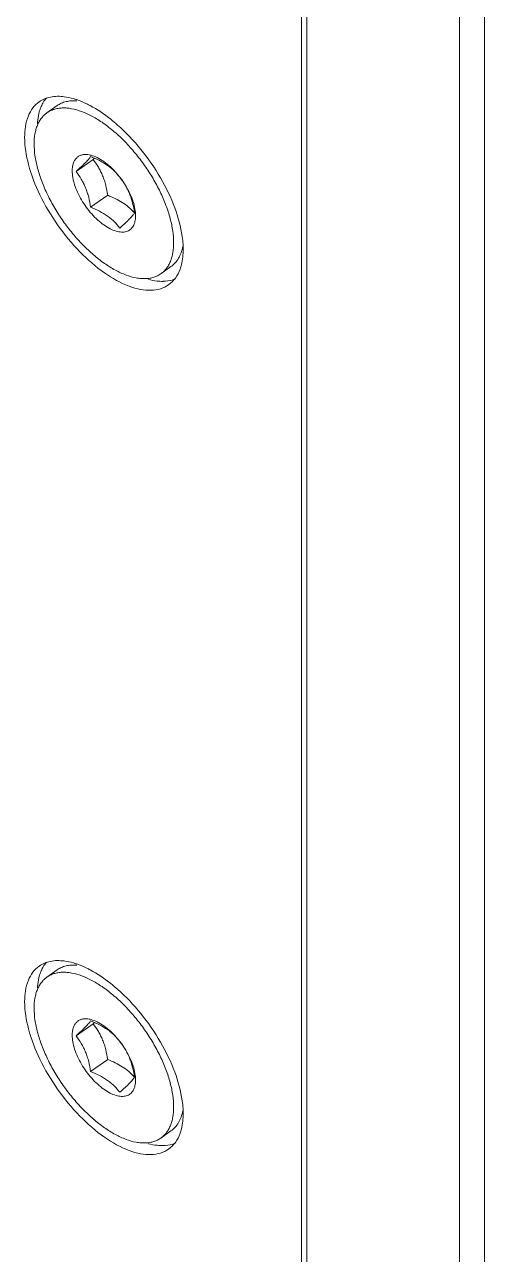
# Model space of a CAD drawing. Header units: millimetres. Extents: x 1177 to 2514, y 93 to 1038.
# Drawn here: x 2229.8 to 2258, y 492.7 to 568.2 of the extents above; entities that cross this region are included whole.
import ezdxf

# ---------------------------------------------------------------- set-up
doc = ezdxf.new("R2010")
doc.units = ezdxf.units.MM
doc.header["$LTSCALE"] = 0.1
doc.layers.get('0').update_dxf_attribs({"lineweight": 13})

msp = doc.modelspace()

# ---------------------------------------------------------------- linework, layer by layer
for p, q in [((2246.742, 838.413), (2246.742, 383.302)), ((2247.064, 837.863), (2247.064, 382.752)), ((2256.426, 373.022), (2256.425, 828.133)), ((2257.952, 376.113), (2257.952, 828.113)), ((2231.126, 562.747), (2231.749, 563.187)), ((2231.126, 562.747), (2231.749, 563.187)), ((2233.955, 559.878), (2232.909, 559.138)), ((2233.955, 559.878), (2232.909, 559.138)), ((2235.406, 559.023), (2235.403, 559.025)), ((2235.406, 559.023), (2235.403, 559.025)), ((2235.408, 559.027), (2235.406, 559.029)), ((2235.408, 559.027), (2235.406, 559.029)), ((2234.853, 557.687), (2233.807, 556.947)), ((2234.853, 557.687), (2233.807, 556.947)), ((2238.112, 552.867), (2238.734, 553.307)), ((2238.112, 552.867), (2238.734, 553.307)), ((2231.126, 509.699), (2231.749, 510.139)), ((2231.126, 509.699), (2231.749, 510.139)), ((2233.955, 506.829), (2232.909, 506.089)), ((2233.955, 506.829), (2232.909, 506.089)), ((2235.406, 505.974), (2235.403, 505.977)), ((2235.406, 505.974), (2235.403, 505.977)), ((2235.408, 505.978), (2235.406, 505.981)), ((2235.408, 505.978), (2235.406, 505.981)), ((2234.853, 504.639), (2233.807, 503.899)), ((2234.853, 504.639), (2233.807, 503.899)), ((2238.112, 499.819), (2238.734, 500.259)), ((2238.112, 499.819), (2238.734, 500.259))]:
    msp.add_line(p, q)
for centre, radius, start, end in [((2214.363, 581.442), 29.135, 312.25655, 312.4969), ((2214.363, 581.442), 29.135, 312.25655, 312.4969), ((2231.371, 555.52), 5.347, 38.71553, 40.97916), ((2231.371, 555.52), 5.347, 38.71553, 40.97916), ((2231.301, 555.463), 5.437, 37.70632, 38.71738), ((2231.301, 555.463), 5.437, 37.70632, 38.71738), ((2231.258, 555.43), 5.492, 34.79858, 37.70564), ((2231.258, 555.43), 5.492, 34.79858, 37.70564), ((2231.265, 555.435), 5.483, 34.23897, 34.7997), ((2231.265, 555.435), 5.483, 34.23897, 34.7997), ((2231.314, 555.467), 5.424, 30.48828, 34.24955), ((2231.314, 555.467), 5.424, 30.48828, 34.24955), ((2233.609, 554.069), 3.84, 41.15307, 42.27847), ((2233.609, 554.069), 3.84, 41.15307, 42.27847), ((2234.522, 554.369), 4.959, 0.01244, 1.8784), ((2234.522, 554.369), 4.959, 0.01244, 1.8784), ((2238.204, 555.111), 2.708, 266.69091, 271.07481), ((2238.204, 555.111), 2.708, 266.69091, 271.07481), ((2214.363, 528.393), 29.135, 312.25655, 312.4969), ((2214.363, 528.393), 29.135, 312.25655, 312.4969), ((2231.371, 502.472), 5.347, 38.71553, 40.97916), ((2231.371, 502.472), 5.347, 38.71553, 40.97916), ((2231.301, 502.415), 5.437, 37.70632, 38.71738), ((2231.301, 502.415), 5.437, 37.70632, 38.71738), ((2231.258, 502.382), 5.492, 34.79858, 37.70564), ((2231.258, 502.382), 5.492, 34.79858, 37.70564), ((2231.265, 502.387), 5.483, 34.23897, 34.7997), ((2231.265, 502.387), 5.483, 34.23897, 34.7997), ((2231.314, 502.419), 5.424, 30.48828, 34.24955), ((2231.314, 502.419), 5.424, 30.48828, 34.24955), ((2233.609, 501.021), 3.84, 41.15307, 42.27847), ((2233.609, 501.021), 3.84, 41.15307, 42.27847), ((2234.522, 501.32), 4.959, 0.01244, 1.8784), ((2234.522, 501.32), 4.959, 0.01244, 1.8784), ((2238.204, 502.063), 2.708, 266.69091, 271.07481), ((2238.204, 502.063), 2.708, 266.69091, 271.07481)]:
    msp.add_arc(centre, radius, start, end)
for points, knots in [([(2230.65, 563.42), (2230.505, 563.318), (2230.237, 563.057), (2229.843, 562.338), (2229.758, 561.688), (2229.758, 561.245)], [0, 0, 0, 0, 0.219114, 0.453005, 1, 1, 1, 1]), ([(2230.65, 563.42), (2230.505, 563.318), (2230.237, 563.057), (2229.843, 562.338), (2229.758, 561.688), (2229.758, 561.245)], [0, 0, 0, 0, 0.219114, 0.453005, 1, 1, 1, 1]), ([(2232.188, 563.736), (2231.909, 563.772), (2231.365, 563.773), (2230.855, 563.565), (2230.65, 563.42)], [0, 0, 0, 0, 0.528855, 1, 1, 1, 1]), ([(2232.188, 563.736), (2231.909, 563.772), (2231.365, 563.773), (2230.855, 563.565), (2230.65, 563.42)], [0, 0, 0, 0, 0.528855, 1, 1, 1, 1]), ([(2230.677, 562.859), (2230.688, 562.896), (2230.734, 563.039), (2230.792, 563.178), (2230.843, 563.278)], [0, 0, 0, 0, 0.257808, 1, 1, 1, 1]), ([(2230.677, 562.859), (2230.688, 562.896), (2230.734, 563.039), (2230.792, 563.178), (2230.843, 563.278)], [0, 0, 0, 0, 0.257808, 1, 1, 1, 1]), ([(2230.843, 563.278), (2230.86, 563.312), (2230.932, 563.445), (2231.018, 563.57), (2231.09, 563.656)], [0, 0, 0, 0, 0.256529, 1, 1, 1, 1]), ([(2230.843, 563.278), (2230.86, 563.312), (2230.932, 563.445), (2231.018, 563.57), (2231.09, 563.656)], [0, 0, 0, 0, 0.256529, 1, 1, 1, 1]), ([(2232.965, 563.479), (2232.85, 563.488), (2232.626, 563.491), (2232.303, 563.444), (2232.007, 563.345), (2231.83, 563.244), (2231.749, 563.187)], [0, 0, 0, 0, 0.27076, 0.524388, 0.765511, 1, 1, 1, 1]), ([(2232.965, 563.479), (2232.85, 563.488), (2232.626, 563.491), (2232.303, 563.444), (2232.007, 563.345), (2231.83, 563.244), (2231.749, 563.187)], [0, 0, 0, 0, 0.27076, 0.524388, 0.765511, 1, 1, 1, 1]), ([(2232.944, 563.555), (2232.88, 563.577), (2232.633, 563.655), (2232.378, 563.711), (2232.188, 563.736)], [0, 0, 0, 0, 0.262178, 1, 1, 1, 1]), ([(2232.944, 563.555), (2232.88, 563.577), (2232.633, 563.655), (2232.378, 563.711), (2232.188, 563.736)], [0, 0, 0, 0, 0.262178, 1, 1, 1, 1]), ([(2233.775, 563.191), (2233.705, 563.228), (2233.436, 563.365), (2233.156, 563.483), (2232.944, 563.555)], [0, 0, 0, 0, 0.261055, 1, 1, 1, 1]), ([(2233.775, 563.191), (2233.705, 563.228), (2233.436, 563.365), (2233.156, 563.483), (2232.944, 563.555)], [0, 0, 0, 0, 0.261055, 1, 1, 1, 1]), ([(2235.463, 561.998), (2235.326, 562.119), (2234.798, 562.562), (2234.223, 562.954), (2233.775, 563.191)], [0, 0, 0, 0, 0.265033, 1, 1, 1, 1]), ([(2235.463, 561.998), (2235.326, 562.119), (2234.798, 562.562), (2234.223, 562.954), (2233.775, 563.191)], [0, 0, 0, 0, 0.265033, 1, 1, 1, 1]), ([(2230.341, 560.832), (2230.341, 561.039), (2230.363, 561.343), (2230.448, 561.727), (2230.536, 561.984), (2230.647, 562.216), (2230.783, 562.422), (2230.942, 562.601), (2231.063, 562.702), (2231.126, 562.747)], [0, 0, 0, 0, 0.289417, 0.42228, 0.547849, 0.667052, 0.7811, 0.891496, 1, 1, 1, 1]), ([(2230.341, 560.832), (2230.341, 561.039), (2230.363, 561.343), (2230.448, 561.727), (2230.536, 561.984), (2230.647, 562.216), (2230.783, 562.422), (2230.942, 562.601), (2231.063, 562.702), (2231.126, 562.747)], [0, 0, 0, 0, 0.289417, 0.42228, 0.547849, 0.667052, 0.7811, 0.891496, 1, 1, 1, 1]), ([(2230.545, 562.079), (2230.549, 562.149), (2230.572, 562.411), (2230.622, 562.672), (2230.677, 562.859)], [0, 0, 0, 0, 0.26266, 1, 1, 1, 1]), ([(2230.545, 562.079), (2230.549, 562.149), (2230.572, 562.411), (2230.622, 562.672), (2230.677, 562.859)], [0, 0, 0, 0, 0.26266, 1, 1, 1, 1]), ([(2231.126, 562.747), (2231.191, 562.793), (2231.33, 562.876), (2231.559, 562.967), (2231.806, 563.025), (2232.071, 563.051), (2232.351, 563.043), (2232.754, 562.988), (2233.288, 562.833), (2233.941, 562.528), (2234.61, 562.109), (2235.279, 561.585), (2235.932, 560.969), (2236.553, 560.275), (2237.127, 559.521), (2237.64, 558.726), (2238.079, 557.907), (2238.433, 557.087), (2238.694, 556.284), (2238.856, 555.519), (2238.897, 555.019), (2238.897, 554.782)], [0, 0, 0, 0, 0.019149, 0.038649, 0.058825, 0.079954, 0.102257, 0.125894, 0.177492, 0.23509, 0.298376, 0.366617, 0.438787, 0.513656, 0.589869, 0.666009, 0.740665, 0.812489, 0.88027, 0.943005, 1, 1, 1, 1]), ([(2231.126, 562.747), (2231.191, 562.793), (2231.33, 562.876), (2231.559, 562.967), (2231.806, 563.025), (2232.071, 563.051), (2232.351, 563.043), (2232.754, 562.988), (2233.288, 562.833), (2233.941, 562.528), (2234.61, 562.109), (2235.279, 561.585), (2235.932, 560.969), (2236.553, 560.275), (2237.127, 559.521), (2237.64, 558.726), (2238.079, 557.907), (2238.433, 557.087), (2238.694, 556.284), (2238.856, 555.519), (2238.897, 555.019), (2238.897, 554.782)], [0, 0, 0, 0, 0.019149, 0.038649, 0.058825, 0.079954, 0.102257, 0.125894, 0.177492, 0.23509, 0.298376, 0.366617, 0.438787, 0.513656, 0.589869, 0.666009, 0.740665, 0.812489, 0.88027, 0.943005, 1, 1, 1, 1]), ([(2239.423, 555.156), (2239.339, 555.756), (2238.993, 557.005), (2238.123, 558.807), (2236.941, 560.522), (2235.978, 561.543), (2235.463, 561.998)], [0, 0, 0, 0, 0.225858, 0.479239, 0.743591, 1, 1, 1, 1]), ([(2239.423, 555.156), (2239.339, 555.756), (2238.993, 557.005), (2238.123, 558.807), (2236.941, 560.522), (2235.978, 561.543), (2235.463, 561.998)], [0, 0, 0, 0, 0.225858, 0.479239, 0.743591, 1, 1, 1, 1]), ([(2229.758, 561.245), (2229.758, 560.679), (2229.963, 559.454), (2230.668, 557.639), (2231.737, 555.835), (2233.071, 554.212), (2234.544, 552.923), (2235.845, 552.181), (2236.84, 551.889), (2237.499, 551.829), (2238.094, 551.92), (2238.44, 552.088), (2238.589, 552.194)], [0, 0, 0, 0, 0.119629, 0.259294, 0.410156, 0.561319, 0.701758, 0.82256, 0.874234, 0.920158, 0.961427, 1, 1, 1, 1]), ([(2229.758, 561.245), (2229.758, 560.679), (2229.963, 559.454), (2230.668, 557.639), (2231.737, 555.835), (2233.071, 554.212), (2234.544, 552.923), (2235.845, 552.181), (2236.84, 551.889), (2237.499, 551.829), (2238.094, 551.92), (2238.44, 552.088), (2238.589, 552.194)], [0, 0, 0, 0, 0.119629, 0.259294, 0.410156, 0.561319, 0.701758, 0.82256, 0.874234, 0.920158, 0.961427, 1, 1, 1, 1]), ([(2238.112, 552.867), (2238.047, 552.821), (2237.908, 552.739), (2237.68, 552.647), (2237.432, 552.589), (2237.168, 552.563), (2236.888, 552.571), (2236.485, 552.626), (2235.95, 552.782), (2235.297, 553.086), (2234.628, 553.505), (2233.959, 554.029), (2233.306, 554.645), (2232.685, 555.339), (2232.111, 556.093), (2231.599, 556.889), (2231.16, 557.707), (2230.805, 558.527), (2230.544, 559.33), (2230.382, 560.096), (2230.341, 560.595), (2230.341, 560.832)], [0, 0, 0, 0, 0.019149, 0.038649, 0.058825, 0.079954, 0.102257, 0.125894, 0.177492, 0.23509, 0.298376, 0.366617, 0.438787, 0.513656, 0.589869, 0.666009, 0.740665, 0.812489, 0.88027, 0.943005, 1, 1, 1, 1]), ([(2238.112, 552.867), (2238.047, 552.821), (2237.908, 552.739), (2237.68, 552.647), (2237.432, 552.589), (2237.168, 552.563), (2236.888, 552.571), (2236.485, 552.626), (2235.95, 552.782), (2235.297, 553.086), (2234.628, 553.505), (2233.959, 554.029), (2233.306, 554.645), (2232.685, 555.339), (2232.111, 556.093), (2231.599, 556.889), (2231.16, 557.707), (2230.805, 558.527), (2230.544, 559.33), (2230.382, 560.096), (2230.341, 560.595), (2230.341, 560.832)], [0, 0, 0, 0, 0.019149, 0.038649, 0.058825, 0.079954, 0.102257, 0.125894, 0.177492, 0.23509, 0.298376, 0.366617, 0.438787, 0.513656, 0.589869, 0.666009, 0.740665, 0.812489, 0.88027, 0.943005, 1, 1, 1, 1]), ([(2233.829, 560.143), (2233.748, 560.164), (2233.591, 560.193), (2233.362, 560.188), (2233.156, 560.133), (2232.981, 560.026), (2232.843, 559.871), (2232.744, 559.674), (2232.686, 559.439), (2232.675, 559.271), (2232.675, 559.182)], [0, 0, 0, 0, 0.13896, 0.264025, 0.378766, 0.488706, 0.600489, 0.72029, 0.852666, 1, 1, 1, 1]), ([(2233.829, 560.143), (2233.748, 560.164), (2233.591, 560.193), (2233.362, 560.188), (2233.156, 560.133), (2232.981, 560.026), (2232.843, 559.871), (2232.744, 559.674), (2232.686, 559.439), (2232.675, 559.271), (2232.675, 559.182)], [0, 0, 0, 0, 0.13896, 0.264025, 0.378766, 0.488706, 0.600489, 0.72029, 0.852666, 1, 1, 1, 1]), ([(2235.406, 559.029), (2235.285, 559.169), (2235.036, 559.426), (2234.637, 559.753), (2234.237, 559.998), (2233.962, 560.108), (2233.829, 560.143)], [0, 0, 0, 0, 0.283113, 0.548501, 0.788988, 1, 1, 1, 1]), ([(2235.406, 559.029), (2235.285, 559.169), (2235.036, 559.426), (2234.637, 559.753), (2234.237, 559.998), (2233.962, 560.108), (2233.829, 560.143)], [0, 0, 0, 0, 0.283113, 0.548501, 0.788988, 1, 1, 1, 1]), ([(2233.807, 560.058), (2233.77, 560.004), (2233.671, 559.879), (2233.477, 559.673), (2233.216, 559.42), (2233.017, 559.237), (2232.909, 559.138)], [0, 0, 0, 0, 0.153003, 0.370385, 0.657773, 1, 1, 1, 1]), ([(2233.807, 560.058), (2233.77, 560.004), (2233.671, 559.879), (2233.477, 559.673), (2233.216, 559.42), (2233.017, 559.237), (2232.909, 559.138)], [0, 0, 0, 0, 0.153003, 0.370385, 0.657773, 1, 1, 1, 1]), ([(2235.603, 558.788), (2235.497, 558.924), (2235.324, 559.121), (2235.062, 559.358), (2234.767, 559.585), (2234.35, 559.83), (2233.992, 559.986), (2233.807, 560.058)], [0, 0, 0, 0, 0.231544, 0.351612, 0.475091, 0.732117, 1, 1, 1, 1]), ([(2235.603, 558.788), (2235.497, 558.924), (2235.324, 559.121), (2235.062, 559.358), (2234.767, 559.585), (2234.35, 559.83), (2233.992, 559.986), (2233.807, 560.058)], [0, 0, 0, 0, 0.231544, 0.351612, 0.475091, 0.732117, 1, 1, 1, 1]), ([(2234.853, 557.687), (2234.822, 557.893), (2234.765, 558.199), (2234.651, 558.596), (2234.547, 558.88), (2234.424, 559.152), (2234.237, 559.491), (2234.072, 559.727), (2233.955, 559.878)], [0, 0, 0, 0, 0.260883, 0.389245, 0.515674, 0.63991, 0.761917, 1, 1, 1, 1]), ([(2234.853, 557.687), (2234.822, 557.893), (2234.765, 558.199), (2234.651, 558.596), (2234.547, 558.88), (2234.424, 559.152), (2234.237, 559.491), (2234.072, 559.727), (2233.955, 559.878)], [0, 0, 0, 0, 0.260883, 0.389245, 0.515674, 0.63991, 0.761917, 1, 1, 1, 1]), ([(2232.675, 559.182), (2232.675, 559.046), (2232.704, 558.758), (2232.818, 558.317), (2232.998, 557.858), (2233.239, 557.396), (2233.531, 556.95), (2233.865, 556.535), (2234.226, 556.168), (2234.602, 555.863), (2234.978, 555.63), (2235.292, 555.498), (2235.531, 555.441), (2235.696, 555.423), (2235.85, 555.427), (2235.993, 555.455), (2236.124, 555.506), (2236.239, 555.58), (2236.339, 555.676), (2236.451, 555.836), (2236.523, 556.034), (2236.558, 556.252), (2236.564, 556.371), (2236.564, 556.432)], [0, 0, 0, 0, 0.061235, 0.129852, 0.204517, 0.283364, 0.364218, 0.444756, 0.522683, 0.595886, 0.662619, 0.721733, 0.748357, 0.773095, 0.796141, 0.817805, 0.838519, 0.858811, 0.87926, 0.900425, 0.946581, 0.97233, 1, 1, 1, 1]), ([(2232.675, 559.182), (2232.675, 559.046), (2232.704, 558.758), (2232.818, 558.317), (2232.998, 557.858), (2233.239, 557.396), (2233.531, 556.95), (2233.865, 556.535), (2234.226, 556.168), (2234.602, 555.863), (2234.978, 555.63), (2235.292, 555.498), (2235.531, 555.441), (2235.696, 555.423), (2235.85, 555.427), (2235.993, 555.455), (2236.124, 555.506), (2236.239, 555.58), (2236.339, 555.676), (2236.451, 555.836), (2236.523, 556.034), (2236.558, 556.252), (2236.564, 556.371), (2236.564, 556.432)], [0, 0, 0, 0, 0.061235, 0.129852, 0.204517, 0.283364, 0.364218, 0.444756, 0.522683, 0.595886, 0.662619, 0.721733, 0.748357, 0.773095, 0.796141, 0.817805, 0.838519, 0.858811, 0.87926, 0.900425, 0.946581, 0.97233, 1, 1, 1, 1]), ([(2232.909, 559.138), (2233.025, 558.988), (2233.19, 558.751), (2233.377, 558.412), (2233.501, 558.14), (2233.605, 557.856), (2233.718, 557.459), (2233.776, 557.153), (2233.807, 556.947)], [0, 0, 0, 0, 0.238083, 0.360089, 0.484325, 0.610755, 0.739117, 1, 1, 1, 1]), ([(2232.909, 559.138), (2233.025, 558.988), (2233.19, 558.751), (2233.377, 558.412), (2233.501, 558.14), (2233.605, 557.856), (2233.718, 557.459), (2233.776, 557.153), (2233.807, 556.947)], [0, 0, 0, 0, 0.238083, 0.360089, 0.484325, 0.610755, 0.739117, 1, 1, 1, 1]), ([(2236.501, 556.597), (2236.471, 556.804), (2236.413, 557.11), (2236.299, 557.506), (2236.195, 557.791), (2236.072, 558.062), (2235.885, 558.401), (2235.72, 558.638), (2235.603, 558.788)], [0, 0, 0, 0, 0.260883, 0.389245, 0.515675, 0.639911, 0.761917, 1, 1, 1, 1]), ([(2236.501, 556.597), (2236.471, 556.804), (2236.413, 557.11), (2236.299, 557.506), (2236.195, 557.791), (2236.072, 558.062), (2235.885, 558.401), (2235.72, 558.638), (2235.603, 558.788)], [0, 0, 0, 0, 0.260883, 0.389245, 0.515675, 0.639911, 0.761917, 1, 1, 1, 1]), ([(2236.564, 556.432), (2236.564, 556.569), (2236.534, 556.859), (2236.419, 557.302), (2236.237, 557.764), (2236.078, 558.068), (2235.989, 558.219)], [0, 0, 0, 0, 0.216021, 0.45819, 0.721741, 1, 1, 1, 1]), ([(2236.564, 556.432), (2236.564, 556.569), (2236.534, 556.859), (2236.419, 557.302), (2236.237, 557.764), (2236.078, 558.068), (2235.989, 558.219)], [0, 0, 0, 0, 0.216021, 0.45819, 0.721741, 1, 1, 1, 1]), ([(2236.451, 556.653), (2236.35, 556.764), (2236.13, 556.978), (2235.749, 557.258), (2235.318, 557.494), (2235.011, 557.625), (2234.853, 557.687)], [0, 0, 0, 0, 0.233917, 0.478986, 0.735235, 1, 1, 1, 1]), ([(2236.451, 556.653), (2236.35, 556.764), (2236.13, 556.978), (2235.749, 557.258), (2235.318, 557.494), (2235.011, 557.625), (2234.853, 557.687)], [0, 0, 0, 0, 0.233917, 0.478986, 0.735235, 1, 1, 1, 1]), ([(2233.807, 556.947), (2233.992, 556.875), (2234.35, 556.719), (2234.767, 556.474), (2235.062, 556.247), (2235.324, 556.01), (2235.497, 555.812), (2235.603, 555.677)], [0, 0, 0, 0, 0.267883, 0.524909, 0.648388, 0.768456, 1, 1, 1, 1]), ([(2233.807, 556.947), (2233.992, 556.875), (2234.35, 556.719), (2234.767, 556.474), (2235.062, 556.247), (2235.324, 556.01), (2235.497, 555.812), (2235.603, 555.677)], [0, 0, 0, 0, 0.267883, 0.524909, 0.648388, 0.768456, 1, 1, 1, 1]), ([(2235.603, 555.677), (2235.712, 555.776), (2235.911, 555.959), (2236.172, 556.212), (2236.365, 556.418), (2236.464, 556.543), (2236.501, 556.597)], [0, 0, 0, 0, 0.342226, 0.629615, 0.846997, 1, 1, 1, 1]), ([(2235.603, 555.677), (2235.712, 555.776), (2235.911, 555.959), (2236.172, 556.212), (2236.365, 556.418), (2236.464, 556.543), (2236.501, 556.597)], [0, 0, 0, 0, 0.342226, 0.629615, 0.846997, 1, 1, 1, 1]), ([(2239.478, 554.531), (2239.476, 554.582), (2239.466, 554.791), (2239.445, 554.999), (2239.423, 555.156)], [0, 0, 0, 0, 0.242221, 1, 1, 1, 1]), ([(2239.478, 554.531), (2239.476, 554.582), (2239.466, 554.791), (2239.445, 554.999), (2239.423, 555.156)], [0, 0, 0, 0, 0.242221, 1, 1, 1, 1]), ([(2238.897, 554.782), (2238.897, 554.575), (2238.875, 554.271), (2238.79, 553.887), (2238.703, 553.631), (2238.591, 553.398), (2238.456, 553.192), (2238.297, 553.013), (2238.176, 552.912), (2238.112, 552.867)], [0, 0, 0, 0, 0.289417, 0.42228, 0.547849, 0.667052, 0.7811, 0.891496, 1, 1, 1, 1]), ([(2238.897, 554.782), (2238.897, 554.575), (2238.875, 554.271), (2238.79, 553.887), (2238.703, 553.631), (2238.591, 553.398), (2238.456, 553.192), (2238.297, 553.013), (2238.176, 552.912), (2238.112, 552.867)], [0, 0, 0, 0, 0.289417, 0.42228, 0.547849, 0.667052, 0.7811, 0.891496, 1, 1, 1, 1]), ([(2238.734, 553.307), (2238.827, 553.372), (2239, 553.527), (2239.208, 553.816), (2239.365, 554.16), (2239.432, 554.411), (2239.458, 554.543)], [0, 0, 0, 0, 0.230928, 0.470152, 0.724759, 1, 1, 1, 1]), ([(2238.734, 553.307), (2238.827, 553.372), (2239, 553.527), (2239.208, 553.816), (2239.365, 554.16), (2239.432, 554.411), (2239.458, 554.543)], [0, 0, 0, 0, 0.230928, 0.470152, 0.724759, 1, 1, 1, 1]), ([(2239.291, 553.16), (2239.323, 553.249), (2239.441, 553.642), (2239.481, 554.055), (2239.481, 554.37)], [0, 0, 0, 0, 0.231866, 1, 1, 1, 1]), ([(2239.291, 553.16), (2239.323, 553.249), (2239.441, 553.642), (2239.481, 554.055), (2239.481, 554.37)], [0, 0, 0, 0, 0.231866, 1, 1, 1, 1]), ([(2238.981, 552.538), (2238.925, 552.517), (2238.69, 552.44), (2238.442, 552.407), (2238.254, 552.404)], [0, 0, 0, 0, 0.2405, 1, 1, 1, 1]), ([(2238.981, 552.538), (2238.925, 552.517), (2238.69, 552.44), (2238.442, 552.407), (2238.254, 552.404)], [0, 0, 0, 0, 0.2405, 1, 1, 1, 1]), ([(2238.589, 552.194), (2238.747, 552.306), (2239.037, 552.597), (2239.22, 552.963), (2239.291, 553.16)], [0, 0, 0, 0, 0.480979, 1, 1, 1, 1]), ([(2238.589, 552.194), (2238.747, 552.306), (2239.037, 552.597), (2239.22, 552.963), (2239.291, 553.16)], [0, 0, 0, 0, 0.480979, 1, 1, 1, 1]), ([(2238.047, 552.408), (2237.991, 552.411), (2237.757, 552.431), (2237.525, 552.478), (2237.352, 552.524)], [0, 0, 0, 0, 0.238894, 1, 1, 1, 1]), ([(2238.047, 552.408), (2237.991, 552.411), (2237.757, 552.431), (2237.525, 552.478), (2237.352, 552.524)], [0, 0, 0, 0, 0.238894, 1, 1, 1, 1]), ([(2230.65, 510.372), (2230.505, 510.27), (2230.237, 510.008), (2229.843, 509.29), (2229.758, 508.64), (2229.758, 508.196)], [0, 0, 0, 0, 0.219114, 0.453005, 1, 1, 1, 1]), ([(2230.65, 510.372), (2230.505, 510.27), (2230.237, 510.008), (2229.843, 509.29), (2229.758, 508.64), (2229.758, 508.196)], [0, 0, 0, 0, 0.219114, 0.453005, 1, 1, 1, 1]), ([(2232.188, 510.688), (2231.909, 510.724), (2231.365, 510.725), (2230.855, 510.517), (2230.65, 510.372)], [0, 0, 0, 0, 0.528855, 1, 1, 1, 1]), ([(2232.188, 510.688), (2231.909, 510.724), (2231.365, 510.725), (2230.855, 510.517), (2230.65, 510.372)], [0, 0, 0, 0, 0.528855, 1, 1, 1, 1]), ([(2230.843, 510.23), (2230.86, 510.264), (2230.932, 510.397), (2231.018, 510.522), (2231.09, 510.608)], [0, 0, 0, 0, 0.256529, 1, 1, 1, 1]), ([(2230.843, 510.23), (2230.86, 510.264), (2230.932, 510.397), (2231.018, 510.522), (2231.09, 510.608)], [0, 0, 0, 0, 0.256529, 1, 1, 1, 1]), ([(2232.965, 510.431), (2232.85, 510.44), (2232.626, 510.442), (2232.303, 510.395), (2232.007, 510.297), (2231.83, 510.196), (2231.749, 510.139)], [0, 0, 0, 0, 0.27076, 0.524388, 0.765511, 1, 1, 1, 1]), ([(2232.965, 510.431), (2232.85, 510.44), (2232.626, 510.442), (2232.303, 510.395), (2232.007, 510.297), (2231.83, 510.196), (2231.749, 510.139)], [0, 0, 0, 0, 0.27076, 0.524388, 0.765511, 1, 1, 1, 1]), ([(2232.944, 510.507), (2232.88, 510.529), (2232.633, 510.607), (2232.378, 510.663), (2232.188, 510.688)], [0, 0, 0, 0, 0.262178, 1, 1, 1, 1]), ([(2232.944, 510.507), (2232.88, 510.529), (2232.633, 510.607), (2232.378, 510.663), (2232.188, 510.688)], [0, 0, 0, 0, 0.262178, 1, 1, 1, 1]), ([(2233.775, 510.143), (2233.705, 510.18), (2233.436, 510.317), (2233.156, 510.435), (2232.944, 510.507)], [0, 0, 0, 0, 0.261055, 1, 1, 1, 1]), ([(2233.775, 510.143), (2233.705, 510.18), (2233.436, 510.317), (2233.156, 510.435), (2232.944, 510.507)], [0, 0, 0, 0, 0.261055, 1, 1, 1, 1]), ([(2230.341, 507.784), (2230.341, 507.991), (2230.363, 508.295), (2230.448, 508.679), (2230.536, 508.935), (2230.647, 509.168), (2230.783, 509.374), (2230.942, 509.553), (2231.063, 509.654), (2231.126, 509.699)], [0, 0, 0, 0, 0.289417, 0.42228, 0.547849, 0.667052, 0.7811, 0.891496, 1, 1, 1, 1]), ([(2230.341, 507.784), (2230.341, 507.991), (2230.363, 508.295), (2230.448, 508.679), (2230.536, 508.935), (2230.647, 509.168), (2230.783, 509.374), (2230.942, 509.553), (2231.063, 509.654), (2231.126, 509.699)], [0, 0, 0, 0, 0.289417, 0.42228, 0.547849, 0.667052, 0.7811, 0.891496, 1, 1, 1, 1]), ([(2230.545, 509.031), (2230.549, 509.1), (2230.572, 509.363), (2230.622, 509.624), (2230.677, 509.811)], [0, 0, 0, 0, 0.26266, 1, 1, 1, 1]), ([(2230.545, 509.031), (2230.549, 509.1), (2230.572, 509.363), (2230.622, 509.624), (2230.677, 509.811)], [0, 0, 0, 0, 0.26266, 1, 1, 1, 1]), ([(2230.677, 509.811), (2230.688, 509.848), (2230.734, 509.991), (2230.792, 510.13), (2230.843, 510.23)], [0, 0, 0, 0, 0.257808, 1, 1, 1, 1]), ([(2230.677, 509.811), (2230.688, 509.848), (2230.734, 509.991), (2230.792, 510.13), (2230.843, 510.23)], [0, 0, 0, 0, 0.257808, 1, 1, 1, 1]), ([(2231.126, 509.699), (2231.191, 509.745), (2231.33, 509.827), (2231.559, 509.918), (2231.806, 509.977), (2232.071, 510.002), (2232.351, 509.995), (2232.754, 509.94), (2233.288, 509.784), (2233.941, 509.48), (2234.61, 509.061), (2235.279, 508.537), (2235.932, 507.92), (2236.553, 507.227), (2237.127, 506.473), (2237.64, 505.677), (2238.079, 504.859), (2238.433, 504.039), (2238.694, 503.236), (2238.856, 502.47), (2238.897, 501.971), (2238.897, 501.734)], [0, 0, 0, 0, 0.019149, 0.038649, 0.058825, 0.079954, 0.102257, 0.125894, 0.177492, 0.23509, 0.298376, 0.366617, 0.438787, 0.513656, 0.589869, 0.666009, 0.740665, 0.812489, 0.88027, 0.943005, 1, 1, 1, 1]), ([(2231.126, 509.699), (2231.191, 509.745), (2231.33, 509.827), (2231.559, 509.918), (2231.806, 509.977), (2232.071, 510.002), (2232.351, 509.995), (2232.754, 509.94), (2233.288, 509.784), (2233.941, 509.48), (2234.61, 509.061), (2235.279, 508.537), (2235.932, 507.92), (2236.553, 507.227), (2237.127, 506.473), (2237.64, 505.677), (2238.079, 504.859), (2238.433, 504.039), (2238.694, 503.236), (2238.856, 502.47), (2238.897, 501.971), (2238.897, 501.734)], [0, 0, 0, 0, 0.019149, 0.038649, 0.058825, 0.079954, 0.102257, 0.125894, 0.177492, 0.23509, 0.298376, 0.366617, 0.438787, 0.513656, 0.589869, 0.666009, 0.740665, 0.812489, 0.88027, 0.943005, 1, 1, 1, 1]), ([(2235.463, 508.95), (2235.326, 509.071), (2234.798, 509.514), (2234.223, 509.905), (2233.775, 510.143)], [0, 0, 0, 0, 0.265033, 1, 1, 1, 1]), ([(2235.463, 508.95), (2235.326, 509.071), (2234.798, 509.514), (2234.223, 509.905), (2233.775, 510.143)], [0, 0, 0, 0, 0.265033, 1, 1, 1, 1]), ([(2239.423, 502.108), (2239.339, 502.707), (2238.993, 503.957), (2238.123, 505.758), (2236.941, 507.473), (2235.978, 508.494), (2235.463, 508.95)], [0, 0, 0, 0, 0.225858, 0.479239, 0.743591, 1, 1, 1, 1]), ([(2239.423, 502.108), (2239.339, 502.707), (2238.993, 503.957), (2238.123, 505.758), (2236.941, 507.473), (2235.978, 508.494), (2235.463, 508.95)], [0, 0, 0, 0, 0.225858, 0.479239, 0.743591, 1, 1, 1, 1]), ([(2229.758, 508.196), (2229.758, 507.631), (2229.963, 506.406), (2230.668, 504.591), (2231.737, 502.787), (2233.071, 501.164), (2234.544, 499.874), (2235.845, 499.133), (2236.84, 498.841), (2237.499, 498.781), (2238.094, 498.872), (2238.44, 499.04), (2238.589, 499.145)], [0, 0, 0, 0, 0.119629, 0.259294, 0.410156, 0.561319, 0.701758, 0.82256, 0.874234, 0.920158, 0.961427, 1, 1, 1, 1]), ([(2229.758, 508.196), (2229.758, 507.631), (2229.963, 506.406), (2230.668, 504.591), (2231.737, 502.787), (2233.071, 501.164), (2234.544, 499.874), (2235.845, 499.133), (2236.84, 498.841), (2237.499, 498.781), (2238.094, 498.872), (2238.44, 499.04), (2238.589, 499.145)], [0, 0, 0, 0, 0.119629, 0.259294, 0.410156, 0.561319, 0.701758, 0.82256, 0.874234, 0.920158, 0.961427, 1, 1, 1, 1]), ([(2238.112, 499.819), (2238.047, 499.773), (2237.908, 499.69), (2237.68, 499.599), (2237.432, 499.541), (2237.168, 499.515), (2236.888, 499.522), (2236.485, 499.577), (2235.95, 499.733), (2235.297, 500.038), (2234.628, 500.457), (2233.959, 500.981), (2233.306, 501.597), (2232.685, 502.291), (2232.111, 503.045), (2231.599, 503.84), (2231.16, 504.658), (2230.805, 505.479), (2230.544, 506.282), (2230.382, 507.047), (2230.341, 507.546), (2230.341, 507.784)], [0, 0, 0, 0, 0.019149, 0.038649, 0.058825, 0.079954, 0.102257, 0.125894, 0.177492, 0.23509, 0.298376, 0.366617, 0.438787, 0.513656, 0.589869, 0.666009, 0.740665, 0.812489, 0.88027, 0.943005, 1, 1, 1, 1]), ([(2238.112, 499.819), (2238.047, 499.773), (2237.908, 499.69), (2237.68, 499.599), (2237.432, 499.541), (2237.168, 499.515), (2236.888, 499.522), (2236.485, 499.577), (2235.95, 499.733), (2235.297, 500.038), (2234.628, 500.457), (2233.959, 500.981), (2233.306, 501.597), (2232.685, 502.291), (2232.111, 503.045), (2231.599, 503.84), (2231.16, 504.658), (2230.805, 505.479), (2230.544, 506.282), (2230.382, 507.047), (2230.341, 507.546), (2230.341, 507.784)], [0, 0, 0, 0, 0.019149, 0.038649, 0.058825, 0.079954, 0.102257, 0.125894, 0.177492, 0.23509, 0.298376, 0.366617, 0.438787, 0.513656, 0.589869, 0.666009, 0.740665, 0.812489, 0.88027, 0.943005, 1, 1, 1, 1]), ([(2233.829, 507.094), (2233.748, 507.115), (2233.591, 507.144), (2233.362, 507.14), (2233.156, 507.085), (2232.981, 506.978), (2232.843, 506.823), (2232.744, 506.625), (2232.686, 506.391), (2232.675, 506.222), (2232.675, 506.134)], [0, 0, 0, 0, 0.13896, 0.264025, 0.378766, 0.488706, 0.600489, 0.72029, 0.852666, 1, 1, 1, 1]), ([(2233.829, 507.094), (2233.748, 507.115), (2233.591, 507.144), (2233.362, 507.14), (2233.156, 507.085), (2232.981, 506.978), (2232.843, 506.823), (2232.744, 506.625), (2232.686, 506.391), (2232.675, 506.222), (2232.675, 506.134)], [0, 0, 0, 0, 0.13896, 0.264025, 0.378766, 0.488706, 0.600489, 0.72029, 0.852666, 1, 1, 1, 1]), ([(2233.807, 507.01), (2233.77, 506.956), (2233.671, 506.831), (2233.477, 506.625), (2233.216, 506.371), (2233.017, 506.188), (2232.909, 506.089)], [0, 0, 0, 0, 0.153003, 0.370385, 0.657773, 1, 1, 1, 1]), ([(2233.807, 507.01), (2233.77, 506.956), (2233.671, 506.831), (2233.477, 506.625), (2233.216, 506.371), (2233.017, 506.188), (2232.909, 506.089)], [0, 0, 0, 0, 0.153003, 0.370385, 0.657773, 1, 1, 1, 1]), ([(2235.603, 505.74), (2235.497, 505.875), (2235.324, 506.073), (2235.062, 506.31), (2234.767, 506.537), (2234.35, 506.782), (2233.992, 506.938), (2233.807, 507.01)], [0, 0, 0, 0, 0.231544, 0.351612, 0.475091, 0.732117, 1, 1, 1, 1]), ([(2235.603, 505.74), (2235.497, 505.875), (2235.324, 506.073), (2235.062, 506.31), (2234.767, 506.537), (2234.35, 506.782), (2233.992, 506.938), (2233.807, 507.01)], [0, 0, 0, 0, 0.231544, 0.351612, 0.475091, 0.732117, 1, 1, 1, 1]), ([(2235.406, 505.981), (2235.285, 506.12), (2235.036, 506.378), (2234.637, 506.705), (2234.237, 506.95), (2233.962, 507.059), (2233.829, 507.094)], [0, 0, 0, 0, 0.283113, 0.548501, 0.788988, 1, 1, 1, 1]), ([(2235.406, 505.981), (2235.285, 506.12), (2235.036, 506.378), (2234.637, 506.705), (2234.237, 506.95), (2233.962, 507.059), (2233.829, 507.094)], [0, 0, 0, 0, 0.283113, 0.548501, 0.788988, 1, 1, 1, 1]), ([(2234.853, 504.639), (2234.822, 504.845), (2234.765, 505.151), (2234.651, 505.547), (2234.547, 505.832), (2234.424, 506.103), (2234.237, 506.442), (2234.072, 506.679), (2233.955, 506.829)], [0, 0, 0, 0, 0.260883, 0.389245, 0.515674, 0.63991, 0.761917, 1, 1, 1, 1]), ([(2234.853, 504.639), (2234.822, 504.845), (2234.765, 505.151), (2234.651, 505.547), (2234.547, 505.832), (2234.424, 506.103), (2234.237, 506.442), (2234.072, 506.679), (2233.955, 506.829)], [0, 0, 0, 0, 0.260883, 0.389245, 0.515674, 0.63991, 0.761917, 1, 1, 1, 1]), ([(2232.675, 506.134), (2232.675, 505.998), (2232.704, 505.71), (2232.818, 505.269), (2232.998, 504.809), (2233.239, 504.348), (2233.531, 503.901), (2233.865, 503.487), (2234.226, 503.12), (2234.602, 502.814), (2234.978, 502.581), (2235.292, 502.45), (2235.531, 502.393), (2235.696, 502.374), (2235.85, 502.379), (2235.993, 502.407), (2236.124, 502.458), (2236.239, 502.532), (2236.339, 502.628), (2236.451, 502.788), (2236.523, 502.985), (2236.558, 503.204), (2236.564, 503.322), (2236.564, 503.384)], [0, 0, 0, 0, 0.061235, 0.129852, 0.204517, 0.283364, 0.364218, 0.444756, 0.522683, 0.595886, 0.662619, 0.721733, 0.748357, 0.773095, 0.796141, 0.817805, 0.838519, 0.858811, 0.87926, 0.900425, 0.946581, 0.97233, 1, 1, 1, 1]), ([(2232.675, 506.134), (2232.675, 505.998), (2232.704, 505.71), (2232.818, 505.269), (2232.998, 504.809), (2233.239, 504.348), (2233.531, 503.901), (2233.865, 503.487), (2234.226, 503.12), (2234.602, 502.814), (2234.978, 502.581), (2235.292, 502.45), (2235.531, 502.393), (2235.696, 502.374), (2235.85, 502.379), (2235.993, 502.407), (2236.124, 502.458), (2236.239, 502.532), (2236.339, 502.628), (2236.451, 502.788), (2236.523, 502.985), (2236.558, 503.204), (2236.564, 503.322), (2236.564, 503.384)], [0, 0, 0, 0, 0.061235, 0.129852, 0.204517, 0.283364, 0.364218, 0.444756, 0.522683, 0.595886, 0.662619, 0.721733, 0.748357, 0.773095, 0.796141, 0.817805, 0.838519, 0.858811, 0.87926, 0.900425, 0.946581, 0.97233, 1, 1, 1, 1]), ([(2232.909, 506.089), (2233.025, 505.939), (2233.19, 505.703), (2233.377, 505.363), (2233.501, 505.092), (2233.605, 504.808), (2233.718, 504.411), (2233.776, 504.105), (2233.807, 503.899)], [0, 0, 0, 0, 0.238083, 0.360089, 0.484325, 0.610755, 0.739117, 1, 1, 1, 1]), ([(2232.909, 506.089), (2233.025, 505.939), (2233.19, 505.703), (2233.377, 505.363), (2233.501, 505.092), (2233.605, 504.808), (2233.718, 504.411), (2233.776, 504.105), (2233.807, 503.899)], [0, 0, 0, 0, 0.238083, 0.360089, 0.484325, 0.610755, 0.739117, 1, 1, 1, 1]), ([(2236.501, 503.549), (2236.471, 503.755), (2236.413, 504.062), (2236.299, 504.458), (2236.195, 504.743), (2236.072, 505.014), (2235.885, 505.353), (2235.72, 505.59), (2235.603, 505.74)], [0, 0, 0, 0, 0.260883, 0.389245, 0.515675, 0.639911, 0.761917, 1, 1, 1, 1]), ([(2236.501, 503.549), (2236.471, 503.755), (2236.413, 504.062), (2236.299, 504.458), (2236.195, 504.743), (2236.072, 505.014), (2235.885, 505.353), (2235.72, 505.59), (2235.603, 505.74)], [0, 0, 0, 0, 0.260883, 0.389245, 0.515675, 0.639911, 0.761917, 1, 1, 1, 1]), ([(2236.564, 503.384), (2236.564, 503.52), (2236.534, 503.81), (2236.419, 504.253), (2236.237, 504.715), (2236.078, 505.02), (2235.989, 505.171)], [0, 0, 0, 0, 0.216021, 0.45819, 0.721741, 1, 1, 1, 1]), ([(2236.564, 503.384), (2236.564, 503.52), (2236.534, 503.81), (2236.419, 504.253), (2236.237, 504.715), (2236.078, 505.02), (2235.989, 505.171)], [0, 0, 0, 0, 0.216021, 0.45819, 0.721741, 1, 1, 1, 1]), ([(2236.451, 503.605), (2236.35, 503.715), (2236.13, 503.93), (2235.749, 504.209), (2235.318, 504.446), (2235.011, 504.577), (2234.853, 504.639)], [0, 0, 0, 0, 0.233917, 0.478986, 0.735235, 1, 1, 1, 1]), ([(2236.451, 503.605), (2236.35, 503.715), (2236.13, 503.93), (2235.749, 504.209), (2235.318, 504.446), (2235.011, 504.577), (2234.853, 504.639)], [0, 0, 0, 0, 0.233917, 0.478986, 0.735235, 1, 1, 1, 1]), ([(2233.807, 503.899), (2233.992, 503.826), (2234.35, 503.671), (2234.767, 503.425), (2235.062, 503.199), (2235.324, 502.961), (2235.497, 502.764), (2235.603, 502.629)], [0, 0, 0, 0, 0.267883, 0.524909, 0.648388, 0.768456, 1, 1, 1, 1]), ([(2233.807, 503.899), (2233.992, 503.826), (2234.35, 503.671), (2234.767, 503.425), (2235.062, 503.199), (2235.324, 502.961), (2235.497, 502.764), (2235.603, 502.629)], [0, 0, 0, 0, 0.267883, 0.524909, 0.648388, 0.768456, 1, 1, 1, 1]), ([(2235.603, 502.629), (2235.712, 502.727), (2235.911, 502.911), (2236.172, 503.164), (2236.365, 503.37), (2236.464, 503.495), (2236.501, 503.549)], [0, 0, 0, 0, 0.342226, 0.629615, 0.846997, 1, 1, 1, 1]), ([(2235.603, 502.629), (2235.712, 502.727), (2235.911, 502.911), (2236.172, 503.164), (2236.365, 503.37), (2236.464, 503.495), (2236.501, 503.549)], [0, 0, 0, 0, 0.342226, 0.629615, 0.846997, 1, 1, 1, 1]), ([(2239.478, 501.483), (2239.476, 501.533), (2239.466, 501.742), (2239.445, 501.951), (2239.423, 502.108)], [0, 0, 0, 0, 0.242221, 1, 1, 1, 1]), ([(2239.478, 501.483), (2239.476, 501.533), (2239.466, 501.742), (2239.445, 501.951), (2239.423, 502.108)], [0, 0, 0, 0, 0.242221, 1, 1, 1, 1]), ([(2238.897, 501.734), (2238.897, 501.526), (2238.875, 501.223), (2238.79, 500.839), (2238.703, 500.582), (2238.591, 500.35), (2238.456, 500.144), (2238.297, 499.965), (2238.176, 499.864), (2238.112, 499.819)], [0, 0, 0, 0, 0.289417, 0.42228, 0.547849, 0.667052, 0.7811, 0.891496, 1, 1, 1, 1]), ([(2238.897, 501.734), (2238.897, 501.526), (2238.875, 501.223), (2238.79, 500.839), (2238.703, 500.582), (2238.591, 500.35), (2238.456, 500.144), (2238.297, 499.965), (2238.176, 499.864), (2238.112, 499.819)], [0, 0, 0, 0, 0.289417, 0.42228, 0.547849, 0.667052, 0.7811, 0.891496, 1, 1, 1, 1]), ([(2238.734, 500.259), (2238.827, 500.324), (2239, 500.479), (2239.208, 500.768), (2239.365, 501.112), (2239.432, 501.363), (2239.458, 501.495)], [0, 0, 0, 0, 0.230928, 0.470152, 0.724759, 1, 1, 1, 1]), ([(2238.734, 500.259), (2238.827, 500.324), (2239, 500.479), (2239.208, 500.768), (2239.365, 501.112), (2239.432, 501.363), (2239.458, 501.495)], [0, 0, 0, 0, 0.230928, 0.470152, 0.724759, 1, 1, 1, 1]), ([(2239.291, 500.111), (2239.323, 500.201), (2239.441, 500.593), (2239.481, 501.007), (2239.481, 501.321)], [0, 0, 0, 0, 0.231866, 1, 1, 1, 1]), ([(2239.291, 500.111), (2239.323, 500.201), (2239.441, 500.593), (2239.481, 501.007), (2239.481, 501.321)], [0, 0, 0, 0, 0.231866, 1, 1, 1, 1]), ([(2238.589, 499.145), (2238.747, 499.257), (2239.037, 499.549), (2239.22, 499.915), (2239.291, 500.111)], [0, 0, 0, 0, 0.480979, 1, 1, 1, 1]), ([(2238.589, 499.145), (2238.747, 499.257), (2239.037, 499.549), (2239.22, 499.915), (2239.291, 500.111)], [0, 0, 0, 0, 0.480979, 1, 1, 1, 1]), ([(2238.047, 499.359), (2237.991, 499.363), (2237.757, 499.383), (2237.525, 499.429), (2237.352, 499.476)], [0, 0, 0, 0, 0.238894, 1, 1, 1, 1]), ([(2238.047, 499.359), (2237.991, 499.363), (2237.757, 499.383), (2237.525, 499.429), (2237.352, 499.476)], [0, 0, 0, 0, 0.238894, 1, 1, 1, 1]), ([(2238.981, 499.49), (2238.925, 499.469), (2238.69, 499.392), (2238.442, 499.359), (2238.254, 499.355)], [0, 0, 0, 0, 0.2405, 1, 1, 1, 1]), ([(2238.981, 499.49), (2238.925, 499.469), (2238.69, 499.392), (2238.442, 499.359), (2238.254, 499.355)], [0, 0, 0, 0, 0.2405, 1, 1, 1, 1])]:
    msp.add_open_spline(points, degree=3, knots=knots)

doc.saveas('drawing.dxf')
